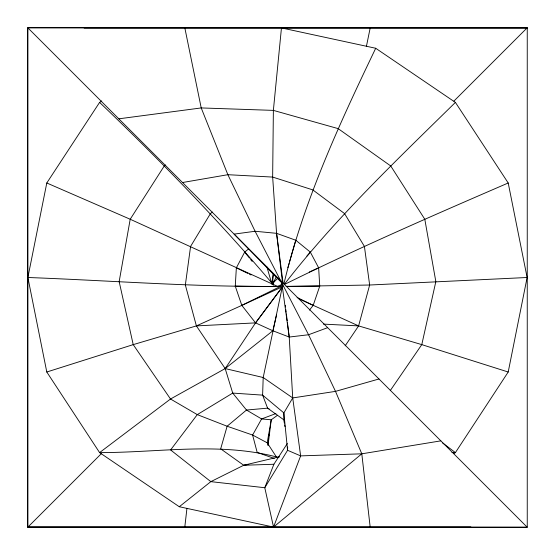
<?xml version="1.0" encoding="UTF-8"?>
<svg xmlns="http://www.w3.org/2000/svg" width="555" height="555" viewBox="0 0 555 555"><rect width="100%" height="100%" fill="white"/><g stroke="black" fill="none" stroke-linecap="round" stroke-linejoin="round"><path stroke-width="0.83" d="M27.75 28.062L27.75 526.938L527.25 527.25L527.25 27.75L27.75 27.75L27.75 527.25L527.25 527.25L27.75 27.75L527.25 28.062M284.368 423.194L283.772 419.788L283.869 412.906L292.721 397.935L289.224 337.045L287.421 322.469M287.663 446.955L287.566 450.292L264.784 487.727L273.539 527.09L179.286 506.736L99.595 452.602L46.793 372.01L27.875 277.5L46.793 182.99L99.595 102.397L101.725 100.948M327.665 327.665L308.559 334.748L289.224 337.045L272.852 330.773L255.55 322.885L241.82 305.382L235.258 286.144L236.354 267.822L244.665 252.116L248.633 248.876M267.94 445.193L268.19 442.64M268.356 440.941L268.613 438.394M268.863 435.841L269.029 434.149M184.787 527.153L186.938 508.394M276.584 276.328L272.234 284.729L273.58 273.587M268.065 445.207L271.228 419.788L277.562 415.237M271.79 283.917L273.136 273.629M272.942 284.597L274.121 280.879M276.945 457.813L267.212 442.793L271.228 419.788L261.613 418.949L246.489 410.041L232.725 393.086L225.184 368.582L196.394 325.903L185.349 285.013L190.587 246.42L210.435 213.599L212.503 212.052M453.983 453.567L455.405 452.602L508.207 372.01L527.125 277.5L508.207 182.99L455.405 102.397L375.714 48.264L281.461 27.91L273.372 110.383L272.651 177.073L276.577 233.329L282.557 283.015M366.411 46.398L370.213 27.847M282.585 285.568L263.195 377.511L262.612 395.132L267.593 408.154L283.772 419.788M276.577 314.893L272.852 330.773L225.184 368.582L170.51 399.01L99.595 452.602C159.16 452.672 220.384 441.537 278.825 457.563M345.175 345.82L358.606 325.903L369.651 285.013L364.413 246.42L344.572 213.599L312.791 189.886L272.651 177.073L227.869 174.7L182.519 182.519M283.889 283.987C303.495 201.555 339.195 124.313 375.714 48.264M282.835 285.145L282.349 286.81L255.55 322.885L225.184 368.582L263.195 377.511L292.721 397.935L335.511 391.372L378.982 378.982M287.872 267.683L289.072 263.528M289.55 261.863L295.787 240.239L276.577 233.329L255.099 231.262L234.12 234.12L281.829 282.904L308.559 334.748L335.511 391.372L361.798 453.817L370.185 527.153M309.482 310.092L313.18 305.382L319.742 286.144L318.646 267.822L310.335 252.116L295.787 240.239M287.324 443.507L273.886 464.251L264.784 487.727L210.824 481.643L170.6 449.945L197.282 414.62L232.725 393.086L262.612 395.132L283.869 412.906L287.566 450.292L300.637 455.884L361.798 453.817L440.857 440.857M272.234 284.729L273.178 282.904L278.006 277.965M390.304 390.533L421.786 344.627L435.841 281.6L424.797 219.246L390.734 165.966L338.155 128.621L273.372 110.383L201.215 107.934L118.819 118.819M282.925 286.325L255.55 322.885L196.394 325.903L133.214 344.627L46.793 372.01M284.507 284.139C335.491 218.205 396.11 160.679 455.405 102.397M196.394 325.903L241.82 305.382L280.081 286.595L282.363 283.993L255.099 231.262L227.869 174.7L201.215 107.934L184.815 27.847M306.915 256.022L310.335 252.116M101.274 453.726L27.75 527.25L470.883 526.972M453.914 101.086L527.25 27.75L84.117 28.027M361.798 453.817L273.539 527.09L300.637 455.884L292.721 397.935M179.286 506.736L210.824 481.643L243.721 465.263L279.505 456.779M165.674 164.967L164.266 165.966L130.203 219.246L119.158 281.6L133.214 344.627L170.51 399.01L197.282 414.62L227.127 426.233L252.601 435.037L267.212 442.793M284.708 284.34C358.058 248.085 433.115 215.43 508.207 182.99M241.82 305.382L282.349 286.81L277.5 286.373C194.188 287.143 111.083 280.566 27.875 277.5M282.155 284.271L277.5 286.373L130.203 219.246L46.793 182.99M309.329 272.019L318.646 267.822M275.911 413.551L261.613 418.949L252.601 435.037L257.187 452.436L274.253 458.423M269.113 408.889L267.593 408.154L246.489 410.041L227.127 426.233L220.682 448.835L243.721 465.263L247.946 464.549M527.125 277.5L369.651 285.013L286.99 286.477M243.721 465.263L273.886 464.251M276.647 286.581L278.367 286.56M286.123 286.325L319.742 286.144M235.258 286.144L280.081 286.595M451.943 452.471L455.405 452.602L442.328 442.717M323.454 324.106L358.606 325.903L421.786 344.627L508.207 372.01M299.152 298.951L358.606 325.903M236.354 267.822L247.925 273.449M249.466 274.205L251.013 274.954M297.112 297.494L313.18 305.382M99.595 102.397C160.437 160.672 219.294 221.001 273.781 285.291M244.665 252.116L249.507 258.117M250.582 259.456L252.199 261.454M280.885 280.885L281.829 282.904L289.224 337.045M266.893 266.851L271.693 283.48M284.666 424.901L284.965 426.601M276.577 233.329L283.099 283.064M285.305 305.312L285.52 307.026M285.839 309.6L286.151 312.174M286.366 313.887L287.212 320.748"/></g></svg>
